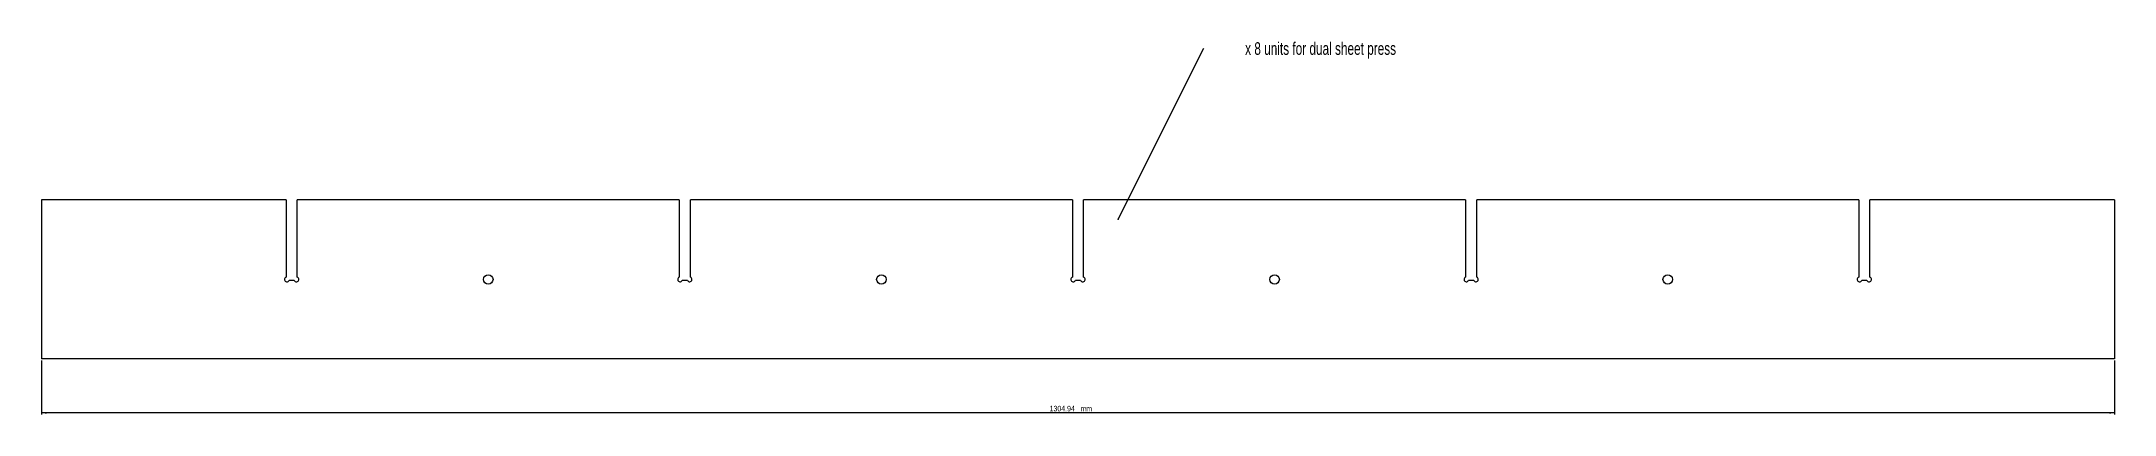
# Model space of a CAD drawing. Header units: millimetres. Extents: x 91 to 1396, y 145 to 380.
import ezdxf

# ---------------------------------------------------------------- set-up
doc = ezdxf.new("R2010")
doc.units = ezdxf.units.MM
doc.layers.add('DEFAULT', color=7, linetype='Continuous')
doc.styles.add('SLDTEXTSTYLE0', font='TXT', dxfattribs={"width": 0.75})
doc.styles.add('SLDTEXTSTYLE1', font='TXT', dxfattribs={"width": 0.7})
doc.dimstyles.new('SLDDIMSTYLE0', dxfattribs={"dimtxt": 3.5, "dimasz": 3.302, "dimexe": 0, "dimexo": 0.0625, "dimgap": 0.875, "dimtad": 1, "dimrnd": 1e-09, "dimzin": 12, "dimdsep": 46, "dimtxsty": 'SLDTEXTSTYLE0', "dimsah": 1, "dimcen": 0.09, "dimadec": 0, "dimazin": 3, "dimtfac": 1, "dimtofl": 0, "dimtmove": 0, "dimatfit": 3, "dimfxl": 1, "dimfrac": 2, "dimtolj": 1, "dimtzin": 12, "dimarcsym": 0})
doc.dimstyles.new('SLDDIMSTYLE1', dxfattribs={"dimtxt": 0.18, "dimasz": 1.016, "dimexe": 0, "dimexo": 0.0625, "dimgap": 0, "dimtad": 0, "dimtih": 1, "dimtoh": 1, "dimdec": 0, "dimrnd": 1e-09, "dimzin": 0, "dimdsep": 46, "dimtxsty": 'Standard', "dimblk1": 'DOT', "dimblk2": 'DOT', "dimsah": 1, "dimcen": 0.09, "dimadec": 0, "dimazin": 0, "dimtfac": 1.016, "dimtdec": 0, "dimtofl": 0, "dimtmove": 0, "dimatfit": 3, "dimldrblk": 'DOT', "dimfxl": 1, "dimfrac": 2, "dimtolj": 1, "dimtzin": 0, "dimarcsym": 0})

# ---------------------------------------------------------------- blocks, each defined once
blk = doc.blocks.new('_D')
at = {"layer": 'DEFAULT'}
for p, q in [((91.1, 178.8), (91.1, 144.8)), ((1396, 178.8), (1396, 144.8)), ((1396, 145.8), (91.1, 145.8))]:
    blk.add_line(p, q, dxfattribs=at)
for points in [[(91.1, 145.8), (94.4, 145.3), (94.4, 146.3)], [(1396, 145.8), (1392.7, 146.3), (1392.7, 145.3)]]:
    blk.add_solid(points, dxfattribs=at)
at = {"layer": 'DEFAULT', "char_height": 3.5, "attachment_point": 1, "style": 'SLDTEXTSTYLE0'}
for s, insert in [('1304.94', (725.7, 150.3)), ('mm', (745.1, 150.3))]:
    blk.add_mtext(s, dxfattribs=dict(at, insert=insert))
blk = doc.blocks.new('SW_NOTE_0')
at = {"layer": 'DEFAULT', "color": 0, "insert": (73.5, 3.7), "char_height": 7.938, "attachment_point": 2, "style": 'SLDTEXTSTYLE1'}
blk.add_mtext('x 8 units for dual sheet press', dxfattribs=at)
blk = doc.blocks.new('_Dot')
at = {"color": 0, "linetype": 'ByBlock', "lineweight": -2}
blk.add_line((-0.5, 0), (-1, 0), dxfattribs=at)
at = {"color": 0, "linetype": 'ByBlock', "const_width": 0.5}
blk.add_lwpolyline([(-0.25, 0, 1), (0.25, 0, 1)], format="xyb", close=True, dxfattribs=at)

msp = doc.modelspace()

# ---------------------------------------------------------------- linework, layer by layer
at = {"color": 7, "linetype": 'Continuous', "lineweight": 25}
for p, q in [((91.097, 279.828), (91.097, 179.828)), ((245.094, 279.828), (91.097, 279.828)), ((245.094, 279.828), (245.094, 231.242)), ((252.094, 231.242), (252.094, 279.828)), ((492.582, 279.828), (252.094, 279.828)), ((492.582, 279.828), (492.582, 231.242)), ((499.582, 231.242), (499.582, 279.828)), ((740.069, 279.828), (499.582, 279.828)), ((740.069, 279.828), (740.069, 231.242)), ((747.069, 231.242), (747.069, 279.828)), ((987.556, 279.828), (747.069, 279.828)), ((987.556, 279.828), (987.556, 231.242)), ((994.556, 231.242), (994.556, 279.828)), ((1235.044, 279.828), (994.556, 279.828)), ((1235.044, 279.828), (1235.044, 231.242)), ((1242.044, 231.242), (1242.044, 279.828)), ((1396.041, 279.828), (1242.044, 279.828)), ((1396.041, 279.828), (1396.041, 179.828)), ((247.008, 229.328), (250.18, 229.328)), ((494.496, 229.328), (497.667, 229.328)), ((741.983, 229.328), (745.155, 229.328)), ((989.471, 229.328), (992.642, 229.328)), ((1236.958, 229.328), (1240.129, 229.328)), ((1396.041, 179.828), (91.097, 179.828))]:
    msp.add_line(p, q, dxfattribs=at)
for centre in [(372.338, 229.828), (619.825, 229.828), (867.313, 229.828), (1114.8, 229.828)]:
    msp.add_circle(centre, 3, dxfattribs=at)
for centre, start, end in [((245.594, 229.828), 109.471221, 340.528779), ((251.594, 229.828), 199.471221, 70.528779), ((493.082, 229.828), 109.471221, 340.528779), ((499.082, 229.828), 199.471221, 70.528779), ((740.569, 229.828), 109.471221, 340.528779), ((746.569, 229.828), 199.471221, 70.528779), ((988.056, 229.828), 109.471221, 340.528779), ((994.056, 229.828), 199.471221, 70.528779), ((1235.544, 229.828), 109.471221, 340.528779), ((1241.544, 229.828), 199.471221, 70.528779)]:
    msp.add_arc(centre, 1.5, start, end, dxfattribs=at)

# ---------------------------------------------------------------- block references
at = {"layer": 'DEFAULT'}
msp.add_blockref('SW_NOTE_0', (822.777, 375.398), dxfattribs=at)

# ---------------------------------------------------------------- dimensions: what is measured, and where the dimension line sits
dim = msp.add_linear_dim(base=(91.097, 145.828), p1=(1396.041, 179.828), p2=(91.097, 179.828), text='<>  mm', dimstyle='SLDDIMSTYLE0', dxfattribs=at)
dim.commit()
dim.dimension.update_dxf_attribs({"geometry": '_D', "text_midpoint": (739.771, 145.828), "dimtype": 160})

# ---------------------------------------------------------------- leaders
msp.add_leader([(768.841, 267.759), (822.777, 375.398)], dimstyle='SLDDIMSTYLE1', dxfattribs=at)

doc.saveas('drawing.dxf')
